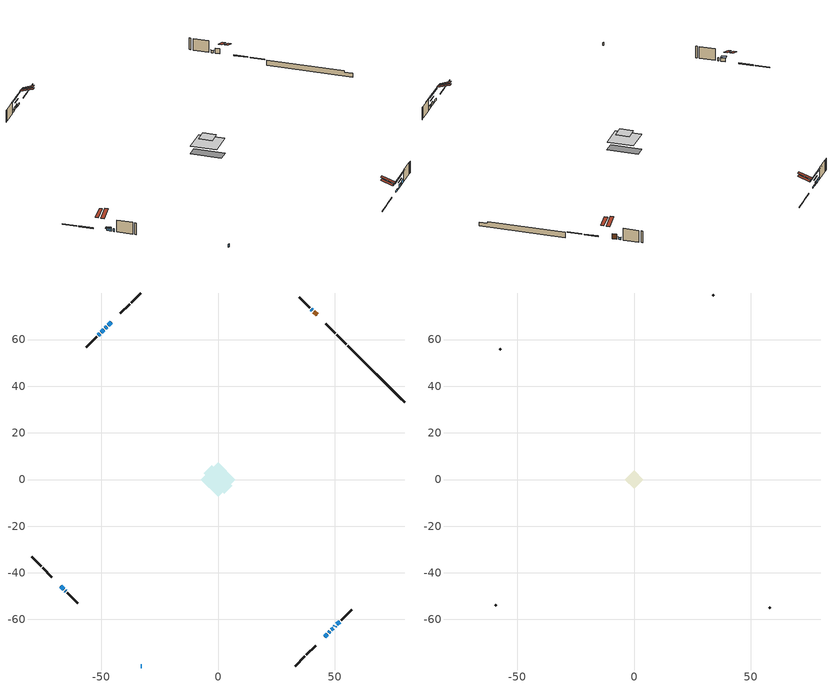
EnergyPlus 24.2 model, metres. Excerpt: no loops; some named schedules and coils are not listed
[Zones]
conditioned space
 floor adiabatic (AdiabaticFloorConstruction): -7.38,0 0,7.38 7.38,0 0,-7.38 z3.36
 floor foundation (Slab1 construction): -6.07,2.78 -2.78,6.07 6.07,-2.78 2.78,-6.07 z-1.37
 wall outside (RimJoist1 construction): 33.11,-79.94 37.19,-75.87 / -79.94,-33.11 -75.87,-37.19 / -33.11,79.94 -37.19,75.87 / 55.02,58.04 50.94,62.12 z0.92:1.22
 wall outside (RimJoist2 construction): 37.85,-75.21 41.85,-71.21 / -75.21,-37.85 -71.21,-41.85 / -37.85,75.21 -41.85,71.21 / 50.29,62.77 46.28,66.78 z0.92:1.22
 wall outside (AdiabaticWallConstruction 1): 42.44,70.61 41.15,71.91 z0.92:2.95
 wall outside (AdiabaticWallConstruction): -33.12,-79.94 -32.72,-79.94 / -65.46,-47.6 -65.17,-47.89 / 49.99,-63.07 50.27,-62.78 z0.92:2.14; -67.37,-45.69 -66.11,-46.95 z0.92:2.32; -45.69,67.37 -46.98,66.08 z0.92:1.53; 45.69,-67.37 46.73,-66.33 z0.92:1.63; 47.39,-65.67 47.96,-65.09 z0.92:1.3; -47.64,65.42 -48.25,64.81 / 48.62,-64.44 49.34,-63.72 z0.92:2.27; 40.49,72.57 39.99,73.07 z0.92:1.74; -48.91,64.15 -50,63.06 z0.92:2.16; -50.66,62.4 -51.27,61.79 z0.92:2.04; 50.93,-62.13 52.15,-60.91 z0.92:2.29
 wall outside (Wall1 construction): 52.81,-60.25 57.27,-55.79 / -64.51,-48.54 -60.05,-53.01 / -51.93,61.13 -56.39,56.67 / 39.33,73.73 34.87,78.19 z0.92:5.8
 wall foundation (FoundationWall1 construction): 55.68,57.38,-1.37 55.68,57.38,0.92 77.52,35.54,0.92 77.52,35.54,0.2 79.94,33.11,0.2 79.94,33.11,-1.37
 window (WindowConstruction 7): -33.11,-79.94 -32.72,-79.94 z0.92:2.14
 window (WindowConstruction 6): -67.37,-45.69 -66.11,-46.95 z0.92:2.32
 window (WindowConstruction 10): -45.69,67.37 -46.98,66.08 z0.92:1.53
 window (WindowConstruction 11): 45.69,-67.37 46.73,-66.33 z0.92:1.63
 window (WindowConstruction 12): 47.39,-65.67 47.96,-65.1 z0.92:1.3
 window (WindowConstruction): -47.64,65.42 -48.25,64.81 z0.92:2.27
 window (WindowConstruction 1): 48.62,-64.44 49.34,-63.72 z0.92:2.27
 window (WindowConstruction 8): -65.45,-47.6 -65.17,-47.89 z0.92:2.14
 window (WindowConstruction 9): 49.99,-63.06 50.27,-62.79 z0.92:2.14
 window (WindowConstruction 2): 40.49,72.57 39.99,73.07 z0.92:1.73
 window (WindowConstruction 3): -48.91,64.15 -50,63.06 z0.92:2.16
 window (WindowConstruction 4): -50.66,62.4 -51.27,61.79 z0.92:2.04
 window (WindowConstruction 5): 50.93,-62.13 52.15,-60.91 z0.92:2.29
 door (Door): 42.44,70.61 41.15,71.91 z0.92:2.95
 ceiling adiabatic (AdiabaticFloorConstruction): 0,-7.38 7.38,0 0,7.38 -7.38,0 z3.36
 roof outside (Roof1 construction): 43.38,-69.67,5.8 40.06,-66.35,7.37 39.18,-67.22,7.37 42.51,-70.55,5.8; -69.67,-43.38,5.8 -66.35,-40.06,7.37 -67.22,-39.18,7.37 -70.55,-42.51,5.8; -43.38,69.67,5.8 -40.06,66.35,7.37 -39.18,67.22,7.37 -42.51,70.55,5.8; 44.75,68.31,5.8 41.42,64.98,7.37 42.3,64.11,7.37 45.63,67.43,5.8
attic - vented
 floor to conditioned space (Floor1 construction Reversed): -3.86,0 0,3.86 3.86,0 0,-3.86 z5.8
 wall outside (Wall3 construction): 57.93,-55.13 58.37,-54.69 / -59.39,-53.66 -58.95,-54.1 / -57.05,56.01 -57.49,55.57 / 34.21,78.85 33.77,79.29 z0.92:5.8
 roof outside (Roof2 construction): 45.03,-68.03,5.8 41.27,-64.27,7.57 40.28,-65.26,7.57 44.04,-69.02,5.8; -68.03,-45.03,5.8 -64.27,-41.27,7.57 -65.26,-40.28,7.57 -69.02,-44.04,5.8; -45.03,68.03,5.8 -41.27,64.27,7.57 -40.28,65.26,7.57 -44.04,69.02,5.8; 43.1,69.96,5.8 39.34,66.2,7.57 40.33,65.21,7.57 44.09,68.97,5.8
shading: -66.01,-47.05 -67.48,-45.58 -68.55,-46.66 -67.08,-48.13 z2.47; -49.78,63.28 -42.89,70.17 -43,70.27 -49.89,63.38 z5.49; 49.53,-63.53 42.89,-70.17 43,-70.27 49.64,-63.63 z5.59; 50.76,-62.3 44.59,-68.47 44.69,-68.58 50.87,-62.4 z5.26; -49.32,63.73 -46.56,66.49 -46.67,66.6 -49.43,63.84 z3.79; 50.41,-62.65 47.54,-65.51 47.65,-65.62 50.52,-62.75 z3.79; 39.78,73.28 40.7,72.36 40.81,72.46 39.88,73.39 z2.03; -52.37,60.69 -46.54,66.52 -46.64,66.63 -52.48,60.79 z5.51; -53.64,59.42 -48.29,64.77 -48.4,64.87 -53.74,59.53 z5.39; 54.52,-58.54 48.56,-64.5 48.67,-64.6 54.62,-58.65 z5.64
[Building]
Building 1: Terrain=Suburbs
[Site:Location]
Mont Joli AP_QC: Latitude {deg}=48.61; Longitude {deg}=-68.21; Time Zone {hr}=-5; Elevation {m}=52; Keep Site Location Information=Yes
[Site:GroundTemperature:Shallow]
-0.843868, -3.04892, -3.2255, -2.1791, 2.02165, 6.20283, 9.82768, 12.1239, 12.319, 10.4514, 6.91898, 2.86606
[Site:WaterMainsTemperature]
Calculation Method=Schedule; Temperature Schedule=mains temperature schedule
[Material] Roughness=Rough; Thermal Absorptance=0.9
Name | Thickness {m} | Conductivity {W/m-K} | Density {kg/m3} | Specific Heat {J/kg-K} | Solar Absorptance | Visible Absorptance
asphalt or fiberglass shingles | 0.00635 | 0.162714 | 1121.4 | 1465.45 | 0.4 | 0.4
ceiling loosefill ins | 0.254 | 0.0480833 | 16.02 | 1046.75 | 0.7 | 0.7
ceiling stud and cavity | 0.1397 | 0.0977058 | 65.682 | 1177.47 | 0.7 | 0.7
concrete 4.0 in. | 0.1016 | 1.803125 | 2242.8 | 837.4 | 0.7 | 0.7
concrete 8.0 in. | 0.2032 | 1.803125 | 2242.8 | 837.4 | 0.7 | 0.7
door material | 0.04445 | 0.0451087 | 512.64 | 1214.23 | 0.7 | 0.7
floor covering | 0.0127 | 0.0433444 | 54.468 | 1339.84 | 0.6 | 0.6
floor rigid ins; wall rigid ins 1 | 0.512978 | 0.029427 | 32.04 | 1214.23 | 0.7 | 0.7
floor stud and cavity | 0.1397 | 1.75129 | 37.0049 | 1207.88 | 0.7 | 0.7
furniture material conditioned space 1 | 0.1524 | 0.115458 | 640.8 | 1214.23 | 0.6 | 0.6
gypsum board | 0.0127 | 0.160291 | 801 | 837.4 | 0.6 | 0.6
osb sheathing 0.5 in. | 0.0127 | 0.115458 | 512.64 | 1214.23 | 0.7 | 0.7
osb sheathing 0.75 in. | 0.01905 | 0.115458 | 512.64 | 1214.23 | 0.7 | 0.7
rim joist stud and cavity | 0.0508 | 0.177588 | 50.32683 | 1063.81 | 0.6 | 0.6
rim joist stud and cavity 1 | 0.0508 | 0.182071 | 50.32683 | 1063.81 | 0.6 | 0.6
roof rigid ins; wall rigid ins | 0.051816 | 0.029427 | 32.04 | 1214.23 | 0.7 | 0.7
roof stud and cavity | 0.2032 | 0.140085 | 78.34581 | 1123.46 | 0.7 | 0.7
wall stud and cavity | 0.1397 | 0.302827 | 139.0536 | 1170.24 | 0.7 | 0.7
wall stud and cavity 1 | 0.0889 | 6.1454 | 50.32683 | 1063.81 | 0.6 | 0.6
wall stud and cavity 2 | 0.0889 | 0.380278 | 52.3479 | 1209.89 | 0.7 | 0.7
wall stud and cavity 3 | 0.0889 | 0.391764 | 83.0341 | 1211.67 | 0.7 | 0.7
wood siding | 0.0254 | 0.102417 | 544.68 | 1172.36 | 0.4 | 0.4
wood siding 1 | 0.00254 | 0.102417 | 544.68 | 1172.36 | 0.4 | 0.4
wood siding 2; wood siding 3; wood siding 4 | 0.0254 | 0.102417 | 544.68 | 1172.36 | 0.7 | 0.7
[WindowMaterial:SimpleGlazingSystem]
Name | U-Factor {W/m2-K} | Solar Heat Gain Coefficient
WindowMaterial | 2.95256 | 0.58
WindowMaterial 1 | 2.941204 | 0.59
WindowMaterial 10 | 2.99685 | 0.53
WindowMaterial 11 | 3.04852 | 0.41
WindowMaterial 2 | 2.989467 | 0.52
WindowMaterial 3 | 2.92303 | 0.62
WindowMaterial 4 | 2.95994 | 0.56
WindowMaterial 5 | 2.95142 | 0.58
WindowMaterial 6 | 2.94859 | 0.58
WindowMaterial 7 | 2.98833 | 0.6
WindowMaterial 8 | 2.99117 | 0.59
WindowMaterial 9 | 2.99571 | 0.51
[Construction]
AdiabaticFloorConstruction: floor stud and cavity, floor rigid ins, osb sheathing 0.75 in., floor covering
AdiabaticWallConstruction: wood siding 3, wall rigid ins 1, wall stud and cavity 2, gypsum board
AdiabaticWallConstruction 1: wood siding 4, wall rigid ins 1, wall stud and cavity 2, gypsum board
Door: door material
Floor1 construction Reversed: gypsum board, ceiling stud and cavity, ceiling loosefill ins
FoundationWall1 construction: concrete 8.0 in.
furniture construction conditioned space 1: furniture material conditioned space 1
PartitionWallConstruction: gypsum board, wall stud and cavity 3, gypsum board
RimJoist1 construction: wood siding 2, rim joist stud and cavity
RimJoist2 construction: wood siding 2, rim joist stud and cavity 1
Roof1 construction: asphalt or fiberglass shingles, roof rigid ins, osb sheathing 0.75 in., roof stud and cavity, gypsum board
Roof2 construction: asphalt or fiberglass shingles
Slab1 construction: concrete 4.0 in.
Wall1 construction: wood siding, wall rigid ins, osb sheathing 0.5 in., wall stud and cavity, gypsum board
Wall3 construction: wood siding 1, wall stud and cavity 1
WindowConstruction: WindowMaterial
WindowConstruction 1: WindowMaterial 1
WindowConstruction 10: WindowMaterial 9
WindowConstruction 11: WindowMaterial 10
WindowConstruction 12: WindowMaterial 11
WindowConstruction 2: WindowMaterial 2
WindowConstruction 3: WindowMaterial 3
WindowConstruction 4: WindowMaterial 4
WindowConstruction 5: WindowMaterial 5
WindowConstruction 6: WindowMaterial 6
WindowConstruction 7; WindowConstruction 9: WindowMaterial 7
WindowConstruction 8: WindowMaterial 8
[Zone] Multiplier=1; Part of Total Floor Area=Yes
Name | Volume {m3}
attic - vented | 8.56517
conditioned space | 385.7
[Space]
Name | Zone | Volume {m3}
attic - vented 1 | attic - vented | 8.56517
conditioned space 1 | conditioned space | 385.7
[ZoneInfiltration:EffectiveLeakageArea]
infil attic - vented 1: Zone or Space=attic - vented 1; Schedule=Always On Discrete; Effective Air Leakage Area {cm2}=1035.83; Stack Coefficient=0.000462328; Wind Coefficient=1.45276e-05
[ZoneMixing]
whole house fan mix: Zone or Space=attic - vented; Schedule=Always On Continuous; Design Flow Rate Calculation Method=Flow/Zone; Design Flow Rate {m3/s}=0; Source Zone or Space=conditioned space
[SurfaceProperty:ExposedFoundationPerimeter]
Slab1: Exposed Perimeter Calculation Method=TotalExposedPerimeter; Total Exposed Perimeter {m}=34.321
[InternalMass] Zone or ZoneList=conditioned space; Space or SpaceList=conditioned space 1
Name | Construction | Surface Area {m2}
furniture mass conditioned space 1 | furniture construction conditioned space 1 | 66.84
partition wall mass | PartitionWallConstruction | 167.1
[Lights]
interior lighting: Zone or ZoneList or Space or SpaceList=conditioned space 1; Schedule=interior lighting schedule; Design Level Calculation Method=LightingLevel; Lighting Level {W}=343.2; Return Air Fraction=0; Fraction Radiant=0.6; Fraction Visible=0.2; Fraction Replaceable=1
[People]
occupants: Zone or ZoneList or Space or SpaceList=conditioned space 1; Number of People Schedule=occupants schedule; Number of People Calculation Method=People; Number of People=3; Fraction Radiant=0.314171; Sensible Heat Fraction=0.56303; Activity Level Schedule=occupants activity schedule; Carbon Dioxide Generation Rate {m3/s-W}=0; Enable ASHRAE 55 Comfort Warnings=No; Mean Radiant Temperature Calculation Type=EnclosureAveraged
[ElectricEquipment] Zone or ZoneList or Space or SpaceList=conditioned space 1; Design Level Calculation Method=EquipmentLevel
Name | Schedule | Design Level {W} | Fraction Latent | Fraction Radiant | Fraction Lost
clothes dryer | clothes dryer schedule | 140.772 | 0.015 | 0.081 | 0.85
clothes washer | clothes washer schedule | 32.1985 | 0.03 | 0.162 | 0.7
cooking range | cooking range schedule | 215.147 | 0.08 | 0.432 | 0.2
dishwasher | dishwasher schedule | 66.8632 | 0.3 | 0.18 | 0.4
fridge | fridge schedule | 72.9452 | 0 | 0.6 | 0
mech vent bath fan 0 | mech vent bath fan 0 schedule | 100 | 0 | 0 | 1
mech vent house fan | mech vent house fan schedule | 0 | 0 | 0 | 1
mech vent house fan cfis | mech vent house fan cfis schedule | 0 | 0 | 0 | 0
mech vent range fan 0 | mech vent range fan 0 schedule | 150 | 0 | 0 | 1
misc plug loads | misc plug loads schedule | 494.7 | 0.045 | 0.513 | 0.1
whole house fan | Always On Discrete | 0 | 0 | 0 | 1
[OtherEquipment] Zone or ZoneList or Space or SpaceList=conditioned space 1; Design Level Calculation Method=EquipmentLevel
Name | Fuel Type | Schedule | Design Level {W} | Fraction Latent | Fraction Radiant | Fraction Lost
clothes dryer 1 | Electricity | clothes dryer schedule | 0 | 0.015 | 0.081 | 0.85
cooking range 1 | Electricity | cooking range schedule | 0 | 0.08 | 0.432 | 0.2
general water use latent | None | general water use schedule | 62.594 | 1 | 0 | 0
general water use sensible | None | general water use schedule | -61.6891 | 0 | 0.6 | 0
mech vent house fan latent load | None | Always On Discrete | 0 | 1 | 0 | 0
mech vent house fan sensible load | None | Always On Discrete | 0 | 0 | 0 | 0
water heater energy adjustment1 | Electricity | Always On Discrete | 0.01 | 0 | 0 | 1
[ZoneInfiltration:DesignFlowRate] Zone or ZoneList or Space or SpaceList=conditioned space 1; Schedule=Always On Discrete; Design Flow Rate Calculation Method=Flow/Zone; Design Flow Rate {m3/s}=0
infil flow; natural vent flow; whole house fan flow
[ZoneControl:Thermostat]
conditioned space Thermostat: Zone or ZoneList=conditioned space; Control Type Schedule=conditioned space Thermostat Schedule; Control 1=conditioned space temperature setpoint; Temperature Difference Between Cutout And Setpoint {deltaC}=0
[ThermostatSetpoint:DualSetpoint]
conditioned space temperature setpoint: Heating Setpoint Temperature Schedule=heating setpoint; Cooling Setpoint Temperature Schedule=cooling setpoint
[AirLoopHVAC:UnitarySystem]
unit heater unitary system: Control Type=Load; Controlling Zone or Thermostat Location=conditioned space; Dehumidification Control Type=None; Availability Schedule=Always On Discrete; Supply Fan=unit heater supply fan; Fan Placement=BlowThrough; Supply Air Fan Operating Mode Schedule=unit heater auto fan schedule; Heating Coil=unit heater htg coil; DX Heating Coil Sizing Ratio=1; Use DOAS DX Cooling Coil=No; Minimum Supply Air Temperature {C}=2; Latent Load Control=SensibleOnlyLoadControl; Cooling Supply Air Flow Rate Method=None; Heating Supply Air Flow Rate Method=SupplyAirFlowRate; Heating Supply Air Flow Rate {m3/s}=0.00141584; No Load Supply Air Flow Rate Method=SupplyAirFlowRate; No Load Supply Air Flow Rate {m3/s}=0; No Load Supply Air Flow Rate Control Set To Low Speed=Yes; Maximum Supply Air Temperature {C}=48.8889; Maximum Outdoor Dry-Bulb Temperature for Supplemental Heater Operation {C}=21; Ancillary On-Cycle Electric Power {W}=0; Ancillary Off-Cycle Electric Power {W}=0
[Zone equipment]
conditioned space: electric baseboard, unit heater unitary system
[Foundation:Kiva]
Foundation Kiva 1: Initial Indoor Air Temperature {C}=18; Wall Height Above Grade {m}=0.919978; Wall Depth Below Slab {m}=0.2032
[Foundation:Kiva:Settings]
Soil Conductivity {W/m-K}=0.849921; Soil Density {kg/m3}=1842.3; Soil Specific Heat {J/kg-K}=418.7; Ground Solar Absorptivity=0.9; Ground Thermal Absorptivity=0.9; Ground Surface Roughness {m}=0.03; Far-Field Width {m}=40; Deep-Ground Boundary Condition=ZeroFlux; Deep-Ground Depth {m}=40; Minimum Cell Dimension {m}=0.2; Maximum Cell Growth Coefficient=3; Simulation Timestep=Timestep
[Exterior:Lights]
exterior lighting: Schedule=exterior lighting schedule; Design Level {W}=75.6
[EnergyManagementSystem:Sensor] Output:Variable or Output:Meter Index Key=conditioned space
Name | Output:Variable or Output:Meter
conditioned_space_clg_unmet_s | Zone Cooling Setpoint Not Met Time
conditioned_space_htg_unmet_s | Zone Heating Setpoint Not Met Time
fridge_tin_s; tin_s; tin_s_1 | Zone Mean Air Temperature
tout_s | Zone Outdoor Air Drybulb Temperature
win_s | Zone Air Humidity Ratio
[Schedule:Constant]
Name | Hourly Value
Always On Continuous; mech vent house fan schedule; mech vent house fan cfis schedule; Always On Discrete | 1
occupants activity schedule | 117.228
fridge schedule; unit heater auto fan schedule | 0
[Schedule:Week:Daily]
interior lighting schedule Week Rule - Jan1-Jan27: interior lighting schedule day, interior lighting schedule day, interior lighting schedule day, interior lighting schedule day, interior lighting schedule day, interior lighting schedule day, interior lighting schedule day, interior lighting schedule default day, interior lighting schedule default day, interior lighting schedule default day, interior lighting schedule default day, interior lighting schedule default day
interior lighting schedule Week Rule - Jan28-Feb3: interior lighting schedule day, interior lighting schedule day, interior lighting schedule day, interior lighting schedule day, interior lighting schedule day 1, interior lighting schedule day 1, interior lighting schedule day 1, interior lighting schedule default day, interior lighting schedule default day, interior lighting schedule default day, interior lighting schedule default day, interior lighting schedule default day
interior lighting schedule Week Rule - Feb4-Feb24: interior lighting schedule day 1, interior lighting schedule day 1, interior lighting schedule day 1, interior lighting schedule day 1, interior lighting schedule day 1, interior lighting schedule day 1, interior lighting schedule day 1, interior lighting schedule default day, interior lighting schedule default day, interior lighting schedule default day, interior lighting schedule default day, interior lighting schedule default day
interior lighting schedule Week Rule - Feb25-Mar3: interior lighting schedule day 1, interior lighting schedule day 1, interior lighting schedule day 1, interior lighting schedule day 1, interior lighting schedule day 2, interior lighting schedule day 2, interior lighting schedule day 2, interior lighting schedule default day, interior lighting schedule default day, interior lighting schedule default day, interior lighting schedule default day, interior lighting schedule default day
interior lighting schedule Week Rule - Mar4-Mar31: interior lighting schedule day 2, interior lighting schedule day 2, interior lighting schedule day 2, interior lighting schedule day 2, interior lighting schedule day 2, interior lighting schedule day 2, interior lighting schedule day 2, interior lighting schedule default day, interior lighting schedule default day, interior lighting schedule default day, interior lighting schedule default day, interior lighting schedule default day
interior lighting schedule Week Rule - Apr1-Apr28: interior lighting schedule day 3, interior lighting schedule day 3, interior lighting schedule day 3, interior lighting schedule day 3, interior lighting schedule day 3, interior lighting schedule day 3, interior lighting schedule day 3, interior lighting schedule default day, interior lighting schedule default day, interior lighting schedule default day, interior lighting schedule default day, interior lighting schedule default day
interior lighting schedule Week Rule - Apr29-May5: interior lighting schedule day 3, interior lighting schedule day 3, interior lighting schedule day 4, interior lighting schedule day 4, interior lighting schedule day 4, interior lighting schedule day 4, interior lighting schedule day 4, interior lighting schedule default day, interior lighting schedule default day, interior lighting schedule default day, interior lighting schedule default day, interior lighting schedule default day
interior lighting schedule Week Rule - May6-May26: interior lighting schedule day 4, interior lighting schedule day 4, interior lighting schedule day 4, interior lighting schedule day 4, interior lighting schedule day 4, interior lighting schedule day 4, interior lighting schedule day 4, interior lighting schedule default day, interior lighting schedule default day, interior lighting schedule default day, interior lighting schedule default day, interior lighting schedule default day
interior lighting schedule Week Rule - May27-Jun2: interior lighting schedule day 4, interior lighting schedule day 4, interior lighting schedule day 4, interior lighting schedule day 4, interior lighting schedule day 4, interior lighting schedule day 5, interior lighting schedule day 5, interior lighting schedule default day, interior lighting schedule default day, interior lighting schedule default day, interior lighting schedule default day, interior lighting schedule default day
interior lighting schedule Week Rule - Jun3-Jun30: interior lighting schedule day 5, interior lighting schedule day 5, interior lighting schedule day 5, interior lighting schedule day 5, interior lighting schedule day 5, interior lighting schedule day 5, interior lighting schedule day 5, interior lighting schedule default day, interior lighting schedule default day, interior lighting schedule default day, interior lighting schedule default day, interior lighting schedule default day
interior lighting schedule Week Rule - Jul1-Jul28: interior lighting schedule day 6, interior lighting schedule day 6, interior lighting schedule day 6, interior lighting schedule day 6, interior lighting schedule day 6, interior lighting schedule day 6, interior lighting schedule day 6, interior lighting schedule default day, interior lighting schedule default day, interior lighting schedule default day, interior lighting schedule default day, interior lighting schedule default day
interior lighting schedule Week Rule - Jul29-Aug4: interior lighting schedule day 6, interior lighting schedule day 6, interior lighting schedule day 6, interior lighting schedule day 7, interior lighting schedule day 7, interior lighting schedule day 7, interior lighting schedule day 7, interior lighting schedule default day, interior lighting schedule default day, interior lighting schedule default day, interior lighting schedule default day, interior lighting schedule default day
interior lighting schedule Week Rule - Aug5-Aug25: interior lighting schedule day 7, interior lighting schedule day 7, interior lighting schedule day 7, interior lighting schedule day 7, interior lighting schedule day 7, interior lighting schedule day 7, interior lighting schedule day 7, interior lighting schedule default day, interior lighting schedule default day, interior lighting schedule default day, interior lighting schedule default day, interior lighting schedule default day
interior lighting schedule Week Rule - Aug26-Sep1: interior lighting schedule day 7, interior lighting schedule day 7, interior lighting schedule day 7, interior lighting schedule day 7, interior lighting schedule day 7, interior lighting schedule day 7, interior lighting schedule day 8, interior lighting schedule default day, interior lighting schedule default day, interior lighting schedule default day, interior lighting schedule default day, interior lighting schedule default day
interior lighting schedule Week Rule - Sep2-Sep29: interior lighting schedule day 8, interior lighting schedule day 8, interior lighting schedule day 8, interior lighting schedule day 8, interior lighting schedule day 8, interior lighting schedule day 8, interior lighting schedule day 8, interior lighting schedule default day, interior lighting schedule default day, interior lighting schedule default day, interior lighting schedule default day, interior lighting schedule default day
interior lighting schedule Week Rule - Sep30-Oct6: interior lighting schedule day 8, interior lighting schedule day 9, interior lighting schedule day 9, interior lighting schedule day 9, interior lighting schedule day 9, interior lighting schedule day 9, interior lighting schedule day 9, interior lighting schedule default day, interior lighting schedule default day, interior lighting schedule default day, interior lighting schedule default day, interior lighting schedule default day
interior lighting schedule Week Rule - Oct7-Oct27: interior lighting schedule day 9, interior lighting schedule day 9, interior lighting schedule day 9, interior lighting schedule day 9, interior lighting schedule day 9, interior lighting schedule day 9, interior lighting schedule day 9, interior lighting schedule default day, interior lighting schedule default day, interior lighting schedule default day, interior lighting schedule default day, interior lighting schedule default day
interior lighting schedule Week Rule - Oct28-Nov3: interior lighting schedule day 9, interior lighting schedule day 9, interior lighting schedule day 9, interior lighting schedule day 9, interior lighting schedule day 10, interior lighting schedule day 10, interior lighting schedule day 10, interior lighting schedule default day, interior lighting schedule default day, interior lighting schedule default day, interior lighting schedule default day, interior lighting schedule default day
interior lighting schedule Week Rule - Nov4-Nov24: interior lighting schedule day 10, interior lighting schedule day 10, interior lighting schedule day 10, interior lighting schedule day 10, interior lighting schedule day 10, interior lighting schedule day 10, interior lighting schedule day 10, interior lighting schedule default day, interior lighting schedule default day, interior lighting schedule default day, interior lighting schedule default day, interior lighting schedule default day
interior lighting schedule Week Rule - Nov25-Dec1: interior lighting schedule day 10, interior lighting schedule day 10, interior lighting schedule day 10, interior lighting schedule day 10, interior lighting schedule day 10, interior lighting schedule day 10, interior lighting schedule day 11, interior lighting schedule default day, interior lighting schedule default day, interior lighting schedule default day, interior lighting schedule default day, interior lighting schedule default day
interior lighting schedule Week Rule - Dec2-Dec31: interior lighting schedule day 11, interior lighting schedule day 11, interior lighting schedule day 11, interior lighting schedule day 11, interior lighting schedule day 11, interior lighting schedule day 11, interior lighting schedule day 11, interior lighting schedule default day, interior lighting schedule default day, interior lighting schedule default day, interior lighting schedule default day, interior lighting schedule default day
occupants schedule Week Rule - Jan1-Dec31: occupants schedule day, occupants schedule day, occupants schedule day, occupants schedule day, occupants schedule day, occupants schedule day, occupants schedule day, occupants schedule default day, occupants schedule default day, occupants schedule default day, occupants schedule default day, occupants schedule default day
clothes dryer schedule Week Rule - Jan1-Dec31: clothes dryer schedule day, clothes dryer schedule day, clothes dryer schedule day, clothes dryer schedule day, clothes dryer schedule day, clothes dryer schedule day, clothes dryer schedule day, clothes dryer schedule default day, clothes dryer schedule default day, clothes dryer schedule default day, clothes dryer schedule default day, clothes dryer schedule default day
clothes washer schedule Week Rule - Jan1-Dec31: clothes washer schedule day, clothes washer schedule day, clothes washer schedule day, clothes washer schedule day, clothes washer schedule day, clothes washer schedule day, clothes washer schedule day, clothes washer schedule default day, clothes washer schedule default day, clothes washer schedule default day, clothes washer schedule default day, clothes washer schedule default day
cooking range schedule Week Rule - Jan1-Dec31: cooking range schedule day, cooking range schedule day, cooking range schedule day, cooking range schedule day, cooking range schedule day, cooking range schedule day, cooking range schedule day, cooking range schedule default day, cooking range schedule default day, cooking range schedule default day, cooking range schedule default day, cooking range schedule default day
dishwasher schedule Week Rule - Jan1-Dec31: dishwasher schedule day, dishwasher schedule day, dishwasher schedule day, dishwasher schedule day, dishwasher schedule day, dishwasher schedule day, dishwasher schedule day, dishwasher schedule default day, dishwasher schedule default day, dishwasher schedule default day, dishwasher schedule default day, dishwasher schedule default day
mech vent bath fan 0 schedule Week Rule - Jan1-Dec31: mech vent bath fan 0 schedule day, mech vent bath fan 0 schedule day, mech vent bath fan 0 schedule day, mech vent bath fan 0 schedule day, mech vent bath fan 0 schedule day, mech vent bath fan 0 schedule day, mech vent bath fan 0 schedule day, mech vent bath fan 0 schedule default day, mech vent bath fan 0 schedule default day, mech vent bath fan 0 schedule default day, mech vent bath fan 0 schedule default day, mech vent bath fan 0 schedule default day
mech vent range fan 0 schedule Week Rule - Jan1-Dec31: mech vent range fan 0 schedule day, mech vent range fan 0 schedule day, mech vent range fan 0 schedule day, mech vent range fan 0 schedule day, mech vent range fan 0 schedule day, mech vent range fan 0 schedule day, mech vent range fan 0 schedule day, mech vent range fan 0 schedule default day, mech vent range fan 0 schedule default day, mech vent range fan 0 schedule default day, mech vent range fan 0 schedule default day, mech vent range fan 0 schedule default day
misc plug loads schedule Week Rule - Jan1-Dec31: misc plug loads schedule day, misc plug loads schedule day, misc plug loads schedule day, misc plug loads schedule day, misc plug loads schedule day, misc plug loads schedule day, misc plug loads schedule day, misc plug loads schedule default day, misc plug loads schedule default day, misc plug loads schedule default day, misc plug loads schedule default day, misc plug loads schedule default day
general water use schedule Week Rule - Jan1-Dec31: general water use schedule day, general water use schedule day, general water use schedule day, general water use schedule day, general water use schedule day, general water use schedule day, general water use schedule day, general water use schedule default day, general water use schedule default day, general water use schedule default day, general water use schedule default day, general water use schedule default day
exterior lighting schedule Week Rule - Jan1-Jan27: exterior lighting schedule day, exterior lighting schedule day, exterior lighting schedule day, exterior lighting schedule day, exterior lighting schedule day, exterior lighting schedule day, exterior lighting schedule day, exterior lighting schedule default day, exterior lighting schedule default day, exterior lighting schedule default day, exterior lighting schedule default day, exterior lighting schedule default day
exterior lighting schedule Week Rule - Jan28-Feb3: exterior lighting schedule day, exterior lighting schedule day, exterior lighting schedule day, exterior lighting schedule day, exterior lighting schedule day 1, exterior lighting schedule day 1, exterior lighting schedule day 1, exterior lighting schedule default day, exterior lighting schedule default day, exterior lighting schedule default day, exterior lighting schedule default day, exterior lighting schedule default day
exterior lighting schedule Week Rule - Feb4-Feb24: exterior lighting schedule day 1, exterior lighting schedule day 1, exterior lighting schedule day 1, exterior lighting schedule day 1, exterior lighting schedule day 1, exterior lighting schedule day 1, exterior lighting schedule day 1, exterior lighting schedule default day, exterior lighting schedule default day, exterior lighting schedule default day, exterior lighting schedule default day, exterior lighting schedule default day
exterior lighting schedule Week Rule - Feb25-Mar3: exterior lighting schedule day 1, exterior lighting schedule day 1, exterior lighting schedule day 1, exterior lighting schedule day 1, exterior lighting schedule day 2, exterior lighting schedule day 2, exterior lighting schedule day 2, exterior lighting schedule default day, exterior lighting schedule default day, exterior lighting schedule default day, exterior lighting schedule default day, exterior lighting schedule default day
exterior lighting schedule Week Rule - Mar4-Mar31: exterior lighting schedule day 2, exterior lighting schedule day 2, exterior lighting schedule day 2, exterior lighting schedule day 2, exterior lighting schedule day 2, exterior lighting schedule day 2, exterior lighting schedule day 2, exterior lighting schedule default day, exterior lighting schedule default day, exterior lighting schedule default day, exterior lighting schedule default day, exterior lighting schedule default day
exterior lighting schedule Week Rule - Apr1-Apr28: exterior lighting schedule day 3, exterior lighting schedule day 3, exterior lighting schedule day 3, exterior lighting schedule day 3, exterior lighting schedule day 3, exterior lighting schedule day 3, exterior lighting schedule day 3, exterior lighting schedule default day, exterior lighting schedule default day, exterior lighting schedule default day, exterior lighting schedule default day, exterior lighting schedule default day
exterior lighting schedule Week Rule - Apr29-May5: exterior lighting schedule day 3, exterior lighting schedule day 3, exterior lighting schedule day 4, exterior lighting schedule day 4, exterior lighting schedule day 4, exterior lighting schedule day 4, exterior lighting schedule day 4, exterior lighting schedule default day, exterior lighting schedule default day, exterior lighting schedule default day, exterior lighting schedule default day, exterior lighting schedule default day
exterior lighting schedule Week Rule - May6-May26: exterior lighting schedule day 4, exterior lighting schedule day 4, exterior lighting schedule day 4, exterior lighting schedule day 4, exterior lighting schedule day 4, exterior lighting schedule day 4, exterior lighting schedule day 4, exterior lighting schedule default day, exterior lighting schedule default day, exterior lighting schedule default day, exterior lighting schedule default day, exterior lighting schedule default day
exterior lighting schedule Week Rule - May27-Jun2: exterior lighting schedule day 4, exterior lighting schedule day 4, exterior lighting schedule day 4, exterior lighting schedule day 4, exterior lighting schedule day 4, exterior lighting schedule day 5, exterior lighting schedule day 5, exterior lighting schedule default day, exterior lighting schedule default day, exterior lighting schedule default day, exterior lighting schedule default day, exterior lighting schedule default day
exterior lighting schedule Week Rule - Jun3-Jun30: exterior lighting schedule day 5, exterior lighting schedule day 5, exterior lighting schedule day 5, exterior lighting schedule day 5, exterior lighting schedule day 5, exterior lighting schedule day 5, exterior lighting schedule day 5, exterior lighting schedule default day, exterior lighting schedule default day, exterior lighting schedule default day, exterior lighting schedule default day, exterior lighting schedule default day
exterior lighting schedule Week Rule - Jul1-Jul28: exterior lighting schedule day 6, exterior lighting schedule day 6, exterior lighting schedule day 6, exterior lighting schedule day 6, exterior lighting schedule day 6, exterior lighting schedule day 6, exterior lighting schedule day 6, exterior lighting schedule default day, exterior lighting schedule default day, exterior lighting schedule default day, exterior lighting schedule default day, exterior lighting schedule default day
[Schedule:Year]
interior lighting schedule: interior lighting schedule Week Rule - Jan1-Jan27, 1, 1, 1, 27, interior lighting schedule Week Rule - Jan28-Feb3, 1, 28, 2, 3, interior lighting schedule Week Rule - Feb4-Feb24, 2, 4, 2, 24, interior lighting schedule Week Rule - Feb25-Mar3, 2, 25, 3, 3, interior lighting schedule Week Rule - Mar4-Mar31, 3, 4, 3, 31, interior lighting schedule Week Rule - Apr1-Apr28, 4, 1, 4, 28, interior lighting schedule Week Rule - Apr29-May5, 4, 29, 5, 5, interior lighting schedule Week Rule - May6-May26, 5, 6, 5, 26, interior lighting schedule Week Rule - May27-Jun2, 5, 27, 6, 2, interior lighting schedule Week Rule - Jun3-Jun30, 6, 3, 6, 30, interior lighting schedule Week Rule - Jul1-Jul28, 7, 1, 7, 28, interior lighting schedule Week Rule - Jul29-Aug4, 7, 29, 8, 4, interior lighting schedule Week Rule - Aug5-Aug25, 8, 5, 8, 25, interior lighting schedule Week Rule - Aug26-Sep1, 8, 26, 9, 1, interior lighting schedule Week Rule - Sep2-Sep29, 9, 2, 9, 29, interior lighting schedule Week Rule - Sep30-Oct6, 9, 30, 10, 6, interior lighting schedule Week Rule - Oct7-Oct27, 10, 7, 10, 27, interior lighting schedule Week Rule - Oct28-Nov3, 10, 28, 11, 3, interior lighting schedule Week Rule - Nov4-Nov24, 11, 4, 11, 24, interior lighting schedule Week Rule - Nov25-Dec1, 11, 25, 12, 1, interior lighting schedule Week Rule - Dec2-Dec31, 12, 2, 12, 31
occupants schedule: occupants schedule Week Rule - Jan1-Dec31, 1, 1, 12, 31
clothes dryer schedule: clothes dryer schedule Week Rule - Jan1-Dec31, 1, 1, 12, 31
clothes washer schedule: clothes washer schedule Week Rule - Jan1-Dec31, 1, 1, 12, 31
cooking range schedule: cooking range schedule Week Rule - Jan1-Dec31, 1, 1, 12, 31
dishwasher schedule: dishwasher schedule Week Rule - Jan1-Dec31, 1, 1, 12, 31
mech vent bath fan 0 schedule: mech vent bath fan 0 schedule Week Rule - Jan1-Dec31, 1, 1, 12, 31
mech vent range fan 0 schedule: mech vent range fan 0 schedule Week Rule - Jan1-Dec31, 1, 1, 12, 31
misc plug loads schedule: misc plug loads schedule Week Rule - Jan1-Dec31, 1, 1, 12, 31
general water use schedule: general water use schedule Week Rule - Jan1-Dec31, 1, 1, 12, 31
exterior lighting schedule: exterior lighting schedule Week Rule - Jan1-Jan27, 1, 1, 1, 27, exterior lighting schedule Week Rule - Jan28-Feb3, 1, 28, 2, 3, exterior lighting schedule Week Rule - Feb4-Feb24, 2, 4, 2, 24, exterior lighting schedule Week Rule - Feb25-Mar3, 2, 25, 3, 3, exterior lighting schedule Week Rule - Mar4-Mar31, 3, 4, 3, 31, exterior lighting schedule Week Rule - Apr1-Apr28, 4, 1, 4, 28, exterior lighting schedule Week Rule - Apr29-May5, 4, 29, 5, 5, exterior lighting schedule Week Rule - May6-May26, 5, 6, 5, 26, exterior lighting schedule Week Rule - May27-Jun2, 5, 27, 6, 2, exterior lighting schedule Week Rule - Jun3-Jun30, 6, 3, 6, 30, exterior lighting schedule Week Rule - Jul1-Jul28, 7, 1, 7, 28, exterior lighting schedule Week Rule - Jul29-Aug4, 7, 29, 8, 4, exterior lighting schedule Week Rule - Aug5-Aug25, 8, 5, 8, 25, exterior lighting schedule Week Rule - Aug26-Sep1, 8, 26, 9, 1, exterior lighting schedule Week Rule - Sep2-Sep29, 9, 2, 9, 29, exterior lighting schedule Week Rule - Sep30-Oct6, 9, 30, 10, 6, exterior lighting schedule Week Rule - Oct7-Oct27, 10, 7, 10, 27, exterior lighting schedule Week Rule - Oct28-Nov3, 10, 28, 11, 3, exterior lighting schedule Week Rule - Nov4-Nov24, 11, 4, 11, 24, exterior lighting schedule Week Rule - Nov25-Dec1, 11, 25, 12, 1, exterior lighting schedule Week Rule - Dec2-Dec31, 12, 2, 12, 31
[Schedule:Compact]
conditioned space Thermostat Schedule: Through: 12/31, For: AllDays, Until: 24:00, 4
mains temperature schedule: Through: 01/01, For: AllDays, Until: 24:00, 4.55833, Through: 01/02, For: AllDays, Until: 24:00, 4.48833, Through: 01/03, For: AllDays, Until: 24:00, 4.41944, Through: 01/04, For: AllDays, Until: 24:00, 4.35111, Through: 01/05, For: AllDays, Until: 24:00, 4.28389, Through: 01/06, For: AllDays, Until: 24:00, 4.21778, Through: 01/07, For: AllDays, Until: 24:00, 4.15278, Through: 01/08, For: AllDays, Until: 24:00, 4.08889, Through: 01/09, For: AllDays, Until: 24:00, 4.02611, Through: 01/10, For: AllDays, Until: 24:00, 3.96444, Through: 01/11, For: AllDays, Until: 24:00, 3.90333, Through: 01/12, For: AllDays, Until: 24:00, 3.84389, Through: 01/13, For: AllDays, Until: 24:00, 3.78556, Through: 01/14, For: AllDays, Until: 24:00, 3.72833, Through: 01/15, For: AllDays, Until: 24:00, 3.67222, Through: 01/16, For: AllDays, Until: 24:00, 3.61722, Through: 01/17, For: AllDays, Until: 24:00, 3.56333, Through: 01/18, For: AllDays, Until: 24:00, 3.51111, Through: 01/19, For: AllDays, Until: 24:00, 3.46, Through: 01/20, For: AllDays, Until: 24:00, 3.41, Through: 01/21, For: AllDays, Until: 24:00, 3.36111, Through: 01/22, For: AllDays, Until: 24:00, 3.31389, Through: 01/23, For: AllDays, Until: 24:00, 3.26778, Through: 01/24, For: AllDays, Until: 24:00, 3.22278, Through: 01/25, For: AllDays, Until: 24:00, 3.17944, Through: 01/26, For: AllDays, Until: 24:00, 3.13722, Through: 01/27, For: AllDays, Until: 24:00, 3.09667, Through: 01/28, For: AllDays, Until: 24:00, 3.05722, Through: 01/29, For: AllDays, Until: 24:00, 3.01944, Through: 01/30, For: AllDays, Until: 24:00, 2.98278, Through: 01/31, For: AllDays, Until: 24:00, 2.94778, Through: 02/01, For: AllDays, Until: 24:00, 2.91389, Through: 02/02, For: AllDays, Until: 24:00, 2.88167, Through: 02/03, For: AllDays, Until: 24:00, 2.85056, Through: 02/04, For: AllDays, Until: 24:00, 2.82111, Through: 02/05, For: AllDays, Until: 24:00, 2.79278, Through: 02/06, For: AllDays, Until: 24:00, 2.76667, Through: 02/07, For: AllDays, Until: 24:00, 2.74111, Through: 02/08, For: AllDays, Until: 24:00, 2.71778, Through: 02/09, For: AllDays, Until: 24:00, 2.69556, Through: 02/10, For: AllDays, Until: 24:00, 2.675, Through: 02/11, For: AllDays, Until: 24:00, 2.65556, Through: 02/12, For: AllDays, Until: 24:00, 2.63833, Through: 02/13, For: AllDays, Until: 24:00, 2.62222, Through: 02/14, For: AllDays, Until: 24:00, 2.60722, Through: 02/15, For: AllDays, Until: 24:00, 2.59389, Through: 02/16, For: AllDays, Until: 24:00, 2.58278, Through: 02/17, For: AllDays, Until: 24:00, 2.57222, Through: 02/18, For: AllDays, Until: 24:00, 2.56389, Through: 02/19, For: AllDays, Until: 24:00, 2.55667, Through: 02/20, For: AllDays, Until: 24:00, 2.55111, Through: 02/21, For: AllDays, Until: 24:00, 2.54722, Through: 02/22, For: AllDays, Until: 24:00, 2.545, Through: 02/23, For: AllDays, Until: 24:00, 2.54389, Through: 02/24, For: AllDays, Until: 24:00, 2.54444, Through: 02/25, For: AllDays, Until: 24:00, 2.54667, Through: 02/26, For: AllDays, Until: 24:00, 2.55056, Through: 02/27, For: AllDays, Until: 24:00, 2.55556, Through: 02/28, For: AllDays, Until: 24:00, 2.56222, Through: 03/01, For: AllDays, Until: 24:00, 2.57056, Through: 03/02, For: AllDays, Until: 24:00, 2.58, Through: 03/03, For: AllDays, Until: 24:00, 2.59167, Through: 03/04, For: AllDays, Until: 24:00, 2.60444, Through: 03/05, For: AllDays, Until: 24:00, 2.61889, Through: 03/06, For: AllDays, Until: 24:00, 2.63444, Through: 03/07, For: AllDays, Until: 24:00, 2.65167, Through: 03/08, For: AllDays, Until: 24:00, 2.67056, Through: 03/09, For: AllDays, Until: 24:00, 2.69111, Through: 03/10, For: AllDays, Until: 24:00, 2.71278, Through: 03/11, For: AllDays, Until: 24:00, 2.73611, Through: 03/12, For: AllDays, Until: 24:00, 2.76111, Through: 03/13, For: AllDays, Until: 24:00, 2.78722, Through: 03/14, For: AllDays, Until: 24:00, 2.815, Through: 03/15, For: AllDays, Until: 24:00, 2.84389, Through: 03/16, For: AllDays, Until: 24:00, 2.87444, Through: 03/17, For: AllDays, Until: 24:00, 2.90667, Through: 03/18, For: AllDays, Until: 24:00, 2.94, Through: 03/19, For: AllDays, Until: 24:00, 2.975, Through: 03/20, For: AllDays, Until: 24:00, 3.01111, Through: 03/21, For: AllDays, Until: 24:00, 3.04889, Through: 03/22, For: AllDays, Until: 24:00, 3.08833, Through: 03/23, For: AllDays, Until: 24:00, 3.12833, Through: 03/24, For: AllDays, Until: 24:00, 3.17056, Through: 03/25, For: AllDays, Until: 24:00, 3.21333, Through: 03/26, For: AllDays, Until: 24:00, 3.25778, Through: 03/27, For: AllDays, Until: 24:00, 3.30389, Through: 03/28, For: AllDays, Until: 24:00, 3.35111, Through: 03/29, For: AllDays, Until: 24:00, 3.39944, Through: 03/30, For: AllDays, Until: 24:00, 3.44889, Through: 03/31, For: AllDays, Until: 24:00, 3.5, Through: 04/01, For: AllDays, Until: 24:00, 3.55222, Through: 04/02, For: AllDays, Until: 24:00, 3.60556, Through: 04/03, For: AllDays, Until: 24:00, 3.66, Through: 04/04, For: AllDays, Until: 24:00, 3.71611, Through: 04/05, For: AllDays, Until: 24:00, 3.77278, Through: 04/06, For: AllDays, Until: 24:00, 3.83111, Through: 04/07, For: AllDays, Until: 24:00, 3.89056, Through: 04/08, For: AllDays, Until: 24:00, 3.95111, Through: 04/09, For: AllDays, Until: 24:00, 4.01278, Through: 04/10, For: AllDays, Until: 24:00, 4.075, Through: 04/11, For: AllDays, Until: 24:00, 4.13889, Through: 04/12, For: AllDays, Until: 24:00, 4.20389, Through: 04/13, For: AllDays, Until: 24:00, 4.27, Through: 04/14, For: AllDays, Until: 24:00, 4.33667, Through: 04/15, For: AllDays, Until: 24:00, 4.40444, Through: 04/16, For: AllDays, Until: 24:00, 4.47333, Through: 04/17, For: AllDays, Until: 24:00, 4.54333, Through: 04/18, For: AllDays, Until: 24:00, 4.61389, Through: 04/19, For: AllDays, Until: 24:00, 4.68556, Through: 04/20, For: AllDays, Until: 24:00, 4.75833, Through: 04/21, For: AllDays, Until: 24:00, 4.83167, Through: 04/22, For: AllDays, Until: 24:00, 4.90611, Through: 04/23, For: AllDays, Until: 24:00, 4.98111, Through: 04/24, For: AllDays, Until: 24:00, 5.05722, Through: 04/25, For: AllDays, Until: 24:00, 5.13389, Through: 04/26, For: AllDays, Until: 24:00, 5.21167, Through: 04/27, For: AllDays, Until: 24:00, 5.29, Through: 04/28, For: AllDays, Until: 24:00, 5.36889, Through: 04/29, For: AllDays, Until: 24:00, 5.44833, Through: 04/30, For: AllDays, Until: 24:00, 5.52889, Through: 05/01, For: AllDays, Until: 24:00, 5.61, Through: 05/02, For: AllDays, Until: 24:00, 5.69111, Through: 05/03, For: AllDays, Until: 24:00, 5.77333, Through: 05/04, For: AllDays, Until: 24:00, 5.85667, Through: 05/05, For: AllDays, Until: 24:00, 5.94, Through: 05/06, For: AllDays, Until: 24:00, 6.02389, Through: 05/07, For: AllDays, Until: 24:00, 6.10778, Through: 05/08, For: AllDays, Until: 24:00, 6.19278, Through: 05/09, For: AllDays, Until: 24:00, 6.27833, Through: 05/10, For: AllDays, Until: 24:00, 6.36389, Through: 05/11, For: AllDays, Until: 24:00, 6.45, Through: 05/12, For: AllDays, Until: 24:00, 6.53667, Through: 05/13, For: AllDays, Until: 24:00, 6.62333, Through: 05/14, For: AllDays, Until: 24:00, 6.71056, Through: 05/15, For: AllDays, Until: 24:00, 6.79778, Through: 05/16, For: AllDays, Until: 24:00, 6.88556, Through: 05/17, For: AllDays, Until: 24:00, 6.97389, Through: 05/18, For: AllDays, Until: 24:00, 7.06222, Through: 05/19, For: AllDays, Until: 24:00, 7.15056, Through: 05/20, For: AllDays, Until: 24:00, 7.23889, Through: 05/21, For: AllDays, Until: 24:00, 7.32778, Through: 05/22, For: AllDays, Until: 24:00, 7.41667, Through: 05/23, For: AllDays, Until: 24:00, 7.50556, Through: 05/24, For: AllDays, Until: 24:00, 7.59444, Through: 05/25, For: AllDays, Until: 24:00, 7.68333, Through: 05/26, For: AllDays, Until: 24:00, 7.77278, Through: 05/27, For: AllDays, Until: 24:00, 7.86167, Through: 05/28, For: AllDays, Until: 24:00, 7.95056, Through: 05/29, For: AllDays, Until: 24:00, 8.03944, Through: 05/30, For: AllDays, Until: 24:00, 8.12833, Through: 05/31, For: AllDays, Until: 24:00, 8.21722, Through: 06/01, For: AllDays, Until: 24:00, 8.30556, Through: 06/02, For: AllDays, Until: 24:00, 8.39389, Through: 06/03, For: AllDays, Until: 24:00, 8.48222, Through: 06/04, For: AllDays, Until: 24:00, 8.57, Through: 06/05, For: AllDays, Until: 24:00, 8.65778, Through: 06/06, For: AllDays, Until: 24:00, 8.745, Through: 06/07, For: AllDays, Until: 24:00, 8.83222, Through: 06/08, For: AllDays, Until: 24:00, 8.91889, Through: 06/09, For: AllDays, Until: 24:00, 9.00556, Through: 06/10, For: AllDays, Until: 24:00, 9.09167, Through: 06/11, For: AllDays, Until: 24:00, 9.17722, Through: 06/12, For: AllDays, Until: 24:00, 9.26222, Through: 06/13, For: AllDays, Until: 24:00, 9.34722, Through: 06/14, For: AllDays, Until: 24:00, 9.43111, Through: 06/15, For: AllDays, Until: 24:00, 9.515, Through: 06/16, For: AllDays, Until: 24:00, 9.59833, Through: 06/17, For: AllDays, Until: 24:00, 9.68111, Through: 06/18, For: AllDays, Until: 24:00, 9.76333, Through: 06/19, For: AllDays, Until: 24:00, 9.84444, Through: 06/20, For: AllDays, Until: 24:00, 9.92556, Through: 06/21, For: AllDays, Until: 24:00, 10.0056, Through: 06/22, For: AllDays, Until: 24:00, 10.085, Through: 06/23, For: AllDays, Until: 24:00, 10.1639, Through: 06/24, For: AllDays, Until: 24:00, 10.2422, Through: 06/25, For: AllDays, Until: 24:00, 10.3194, Through: 06/26, For: AllDays, Until: 24:00, 10.3961, Through: 06/27, For: AllDays, Until: 24:00, 10.4717, Through: 06/28, For: AllDays, Until: 24:00, 10.5467, Through: 06/29, For: AllDays, Until: 24:00, 10.6206, Through: 06/30, For: AllDays, Until: 24:00, 10.6939, Through: 07/01, For: AllDays, Until: 24:00, 10.7667, Through: 07/02, For: AllDays, Until: 24:00, 10.8378, Through: 07/03, For: AllDays, Until: 24:00, 10.9083, Through: 07/04, For: AllDays, Until: 24:00, 10.9783, Through: 07/05, For: AllDays, Until: 24:00, 11.0467, Through: 07/06, For: AllDays, Until: 24:00, 11.1144, Through: 07/07, For: AllDays, Until: 24:00, 11.1811, Through: 07/08, For: AllDays, Until: 24:00, 11.2467, Through: 07/09, For: AllDays, Until: 24:00, 11.3111, Through: 07/10, For: AllDays, Until: 24:00, 11.375, Through: 07/11, For: AllDays, Until: 24:00, 11.4372, Through: 07/12, For: AllDays, Until: 24:00, 11.4989, Through: 07/13, For: AllDays, Until: 24:00, 11.5589, Through: 07/14, For: AllDays, Until: 24:00, 11.6178, Through: 07/15, For: AllDays, Until: 24:00, 11.6761, Through: 07/16, For: AllDays, Until: 24:00, 11.7328, Through: 07/17, For: AllDays, Until: 24:00, 11.7883, Through: 07/18, For: AllDays, Until: 24:00, 11.8428, Through: 07/19, For: AllDays, Until: 24:00, 11.8956, Through: 07/20, For: AllDays, Until: 24:00, 11.9478, Through: 07/21, For: AllDays, Until: 24:00, 11.9983, Through: 07/22, For: AllDays, Until: 24:00, 12.0478, Through: 07/23, For: AllDays, Until: 24:00, 12.0956, Through: 07/24, For: AllDays, Until: 24:00, 12.1428, Through: 07/25, For: AllDays, Until: 24:00, 12.1883, Through: 07/26, For: AllDays, Until: 24:00, 12.2322, Through: 07/27, For: AllDays, Until: 24:00, 12.275, Through: 07/28, For: AllDays, Until: 24:00, 12.3167, Through: 07/29, For: AllDays, Until: 24:00, 12.3567, Through: 07/30, For: AllDays, Until: 24:00, 12.3956, Through: 07/31, For: AllDays, Until: 24:00, 12.4328, Through: 08/01, For: AllDays, Until: 24:00, 12.4689, Through: 08/02, For: AllDays, Until: 24:00, 12.5033, Through: 08/03, For: AllDays, Until: 24:00, 12.5367, Through: 08/04, For: AllDays, Until: 24:00, 12.5683, Through: 08/05, For: AllDays, Until: 24:00, 12.5983, Through: 08/06, For: AllDays, Until: 24:00, 12.6272, Through: 08/07, For: AllDays, Until: 24:00, 12.6544, Through: 08/08, For: AllDays, Until: 24:00, 12.6806, Through: 08/09, For: AllDays, Until: 24:00, 12.705, Through: 08/10, For: AllDays, Until: 24:00, 12.7278, Through: 08/11, For: AllDays, Until: 24:00, 12.7494, Through: 08/12, For: AllDays, Until: 24:00, 12.7694, Through: 08/13, For: AllDays, Until: 24:00, 12.7878, Through: 08/14, For: AllDays, Until: 24:00, 12.805, Through: 08/15, For: AllDays, Until: 24:00, 12.8206, Through: 08/16, For: AllDays, Until: 24:00, 12.8344, Through: 08/17, For: AllDays, Until: 24:00, 12.8467, Through: 08/18, For: AllDays, Until: 24:00, 12.8578, Through: 08/19, For: AllDays, Until: 24:00, 12.8672, Through: 08/20, For: AllDays, Until: 24:00, 12.875, Through: 08/21, For: AllDays, Until: 24:00, 12.8817, Through: 08/22, For: AllDays, Until: 24:00, 12.8867, Through: 08/23, For: AllDays, Until: 24:00, 12.89, Through: 08/24, For: AllDays, Until: 24:00, 12.8917, Through: 08/25, For: AllDays, Until: 24:00, 12.8917, Through: 08/26, For: AllDays, Until: 24:00, 12.8906, Through: 08/27, For: AllDays, Until: 24:00, 12.8878, Through: 08/28, For: AllDays, Until: 24:00, 12.8833, Through: 08/29, For: AllDays, Until: 24:00, 12.8772, Through: 08/30, For: AllDays, Until: 24:00, 12.87, Through: 08/31, For: AllDays, Until: 24:00, 12.8611, Through: 09/01, For: AllDays, Until: 24:00, 12.8506, Through: 09/02, For: AllDays, Until: 24:00, 12.8389, Through: 09/03, For: AllDays, Until: 24:00, 12.825, Through: 09/04, For: AllDays, Until: 24:00, 12.81, Through: 09/05, For: AllDays, Until: 24:00, 12.7939, Through: 09/06, For: AllDays, Until: 24:00, 12.7756, Through: 09/07, For: AllDays, Until: 24:00, 12.7561, Through: 09/08, For: AllDays, Until: 24:00, 12.735, Through: 09/09, For: AllDays, Until: 24:00, 12.7128, Through: 09/10, For: AllDays, Until: 24:00, 12.6889, Through: 09/11, For: AllDays, Until: 24:00, 12.6633, Through: 09/12, For: AllDays, Until: 24:00, 12.6367, Through: 09/13, For: AllDays, Until: 24:00, 12.6078, Through: 09/14, For: AllDays, Until: 24:00, 12.5783, Through: 09/15, For: AllDays, Until: 24:00, 12.5472, Through: 09/16, For: AllDays, Until: 24:00, 12.5144, Through: 09/17, For: AllDays, Until: 24:00, 12.48, Through: 09/18, For: AllDays, Until: 24:00, 12.4444, Through: 09/19, For: AllDays, Until: 24:00, 12.4078, Through: 09/20, For: AllDays, Until: 24:00, 12.3694, Through: 09/21, For: AllDays, Until: 24:00, 12.33, Through: 09/22, For: AllDays, Until: 24:00, 12.2889, Through: 09/23, For: AllDays, Until: 24:00, 12.2467, Through: 09/24, For: AllDays, Until: 24:00, 12.2028, Through: 09/25, For: AllDays, Until: 24:00, 12.1578, Through: 09/26, For: AllDays, Until: 24:00, 12.1111, Through: 09/27, For: AllDays, Until: 24:00, 12.0633, Through: 09/28, For: AllDays, Until: 24:00, 12.0144, Through: 09/29, For: AllDays, Until: 24:00, 11.9644, Through: 09/30, For: AllDays, Until: 24:00, 11.9128, Through: 10/01, For: AllDays, Until: 24:00, 11.86, Through: 10/02, For: AllDays, Until: 24:00, 11.8061, Through: 10/03, For: AllDays, Until: 24:00, 11.7511, Through: 10/04, For: AllDays, Until: 24:00, 11.6944, Through: 10/05, For: AllDays, Until: 24:00, 11.6372, Through: 10/06, For: AllDays, Until: 24:00, 11.5783, Through: 10/07, For: AllDays, Until: 24:00, 11.5183, Through: 10/08, For: AllDays, Until: 24:00, 11.4578, Through: 10/09, For: AllDays, Until: 24:00, 11.3956, Through: 10/10, For: AllDays, Until: 24:00, 11.3322, Through: 10/11, For: AllDays, Until: 24:00, 11.2678, Through: 10/12, For: AllDays, Until: 24:00, 11.2028, Through: 10/13, For: AllDays, Until: 24:00, 11.1367, Through: 10/14, For: AllDays, Until: 24:00, 11.0689, Through: 10/15, For: AllDays, Until: 24:00, 11.0006, Through: 10/16, For: AllDays, Until: 24:00, 10.9317, Through: 10/17, For: AllDays, Until: 24:00, 10.8611, Through: 10/18, For: AllDays, Until: 24:00, 10.79, Through: 10/19, For: AllDays, Until: 24:00, 10.7178, Through: 10/20, For: AllDays, Until: 24:00, 10.645, Through: 10/21, For: AllDays, Until: 24:00, 10.5711, Through: 10/22, For: AllDays, Until: 24:00, 10.4961, Through: 10/23, For: AllDays, Until: 24:00, 10.4211, Through: 10/24, For: AllDays, Until: 24:00, 10.3444, Through: 10/25, For: AllDays, Until: 24:00, 10.2672, Through: 10/26, For: AllDays, Until: 24:00, 10.1894, Through: 10/27, For: AllDays, Until: 24:00, 10.1111, Through: 10/28, For: AllDays, Until: 24:00, 10.0317, Through: 10/29, For: AllDays, Until: 24:00, 9.95167, Through: 10/30, For: AllDays, Until: 24:00, 9.87111, Through: 10/31, For: AllDays, Until: 24:00, 9.79, Through: 11/01, For: AllDays, Until: 24:00, 9.70778, Through: 11/02, For: AllDays, Until: 24:00, 9.62556, Through: 11/03, For: AllDays, Until: 24:00, 9.54222, Through: 11/04, For: AllDays, Until: 24:00, 9.45889, Through: 11/05, For: AllDays, Until: 24:00, 9.37444, Through: 11/06, For: AllDays, Until: 24:00, 9.29, Through: 11/07, For: AllDays, Until: 24:00, 9.205, Through: 11/08, For: AllDays, Until: 24:00, 9.11944, Through: 11/09, For: AllDays, Until: 24:00, 9.03389, Through: 11/10, For: AllDays, Until: 24:00, 8.94722, Through: 11/11, For: AllDays, Until: 24:00, 8.86056, Through: 11/12, For: AllDays, Until: 24:00, 8.77389, Through: 11/13, For: AllDays, Until: 24:00, 8.68611, Through: 11/14, For: AllDays, Until: 24:00, 8.59889, Through: 11/15, For: AllDays, Until: 24:00, 8.51111, Through: 11/16, For: AllDays, Until: 24:00, 8.42278, Through: 11/17, For: AllDays, Until: 24:00, 8.33444, Through: 11/18, For: AllDays, Until: 24:00, 8.24611, Through: 11/19, For: AllDays, Until: 24:00, 8.15722, Through: 11/20, For: AllDays, Until: 24:00, 8.06833, Through: 11/21, For: AllDays, Until: 24:00, 7.97944, Through: 11/22, For: AllDays, Until: 24:00, 7.89056, Through: 11/23, For: AllDays, Until: 24:00, 7.80167, Through: 11/24, For: AllDays, Until: 24:00, 7.71278, Through: 11/25, For: AllDays, Until: 24:00, 7.62389, Through: 11/26, For: AllDays, Until: 24:00, 7.53444, Through: 11/27, For: AllDays, Until: 24:00, 7.44556, Through: 11/28, For: AllDays, Until: 24:00, 7.35667, Through: 11/29, For: AllDays, Until: 24:00, 7.26778, Through: 11/30, For: AllDays, Until: 24:00, 7.17944, Through: 12/01, For: AllDays, Until: 24:00, 7.09111, Through: 12/02, For: AllDays, Until: 24:00, 7.00278, Through: 12/03, For: AllDays, Until: 24:00, 6.91444, Through: 12/04, For: AllDays, Until: 24:00, 6.82667, Through: 12/05, For: AllDays, Until: 24:00, 6.73889, Through: 12/06, For: AllDays, Until: 24:00, 6.65167, Through: 12/07, For: AllDays, Until: 24:00, 6.565, Through: 12/08, For: AllDays, Until: 24:00, 6.47833, Through: 12/09, For: AllDays, Until: 24:00, 6.39222, Through: 12/10, For: AllDays, Until: 24:00, 6.30611, Through: 12/11, For: AllDays, Until: 24:00, 6.22056, Through: 12/12, For: AllDays, Until: 24:00, 6.13556, Through: 12/13, For: AllDays, Until: 24:00, 6.05111, Through: 12/14, For: AllDays, Until: 24:00, 5.96722, Through: 12/15, For: AllDays, Until: 24:00, 5.88389, Through: 12/16, For: AllDays, Until: 24:00, 5.80056, Through: 12/17, For: AllDays, Until: 24:00, 5.71833, Through: 12/18, For: AllDays, Until: 24:00, 5.63667, Through: 12/19, For: AllDays, Until: 24:00, 5.555, Through: 12/20, For: AllDays, Until: 24:00, 5.47444, Through: 12/21, For: AllDays, Until: 24:00, 5.395, Through: 12/22, For: AllDays, Until: 24:00, 5.31556, Through: 12/23, For: AllDays, Until: 24:00, 5.23722, Through: 12/24, For: AllDays, Until: 24:00, 5.15944, Through: 12/25, For: AllDays, Until: 24:00, 5.08222, Through: 12/26, For: AllDays, Until: 24:00, 5.00611, Through: 12/27, For: AllDays, Until: 24:00, 4.93056, Through: 12/28, For: AllDays, Until: 24:00, 4.85611, Through: 12/29, For: AllDays, Until: 24:00, 4.78222, Through: 12/30, For: AllDays, Until: 24:00, 4.70944, Through: 12/31, For: AllDays, Until: 24:00, 4.63722
